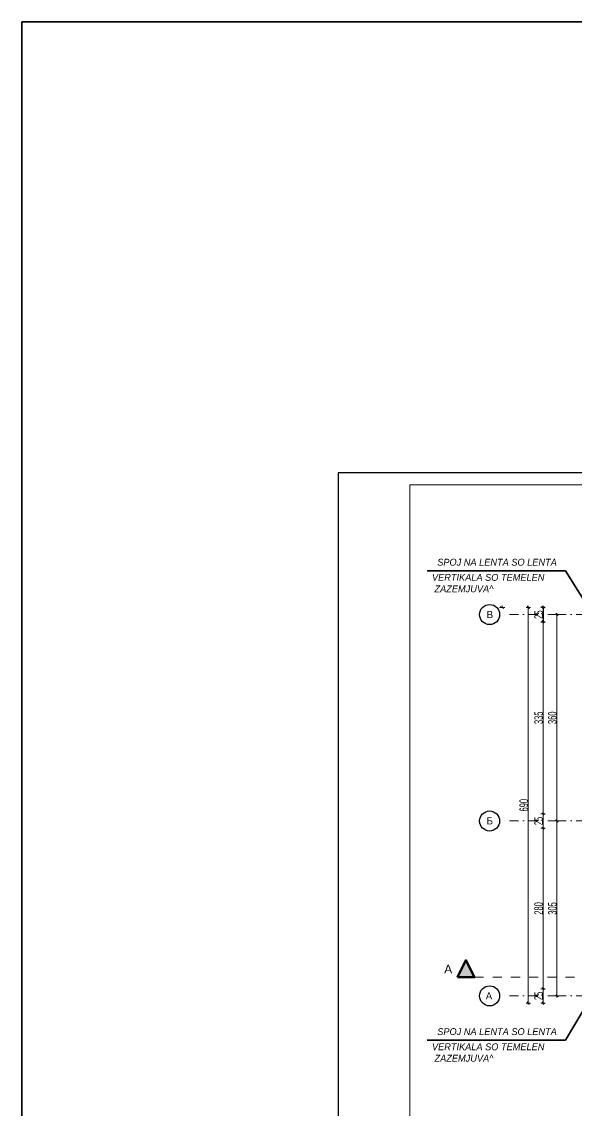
# Model space of a CAD drawing. Header units: millimetres. Extents: x -22688 to 165477, y -34508 to 218425.
# Drawn here: x -22688 to -13015, y 91930 to 110912 of the extents above; entities that cross this region are included whole.
import ezdxf

# ---------------------------------------------------------------- set-up
doc = ezdxf.new("R2010")
doc.units = ezdxf.units.MM
doc.header["$MEASUREMENT"] = 0
for name, pattern in [('- Двойно прекъснати линии', [1093.611073, 529.166651, -211.666656, 141.111112, -211.666656]), ('- Прекъснати линия', [211.666667, 105.833333, -105.833333]), ('Dot & Dashed', [670.277762, 317.5, -176.388889, 0, -176.388874])]:
    doc.linetypes.add(name, pattern=pattern)
for name, color, linetype in [('4 _ - Фрагмент - Чертежи.2D Elements', 7, 'Continuous'), ('6 _ - Конструктивни оси.Dimensioning', 7, 'Continuous'), ('7 _ - Основни елементи.2D Elements', 7, 'Continuous'), ('Marker - Section', 7, 'Continuous')]:
    doc.layers.add(name, color=color, linetype=linetype)
doc.layers.add('6 _ - Размери - Основни.Dimensioning', color=7, linetype='Continuous', true_color=0x7a7a7a)
for name, color, linetype, lineweight in [('dimenzija', 7, 'Continuous', 13), ('GROMOBRAN', 5, 'Continuous', 35), ('OSKI', 143, 'Continuous', 20), ('tekst', 7, 'Continuous', 13)]:
    doc.layers.add(name, color=color, linetype=linetype, lineweight=lineweight)
doc.styles.add('GENERATED_STYLE_3', font='GOTHICB.TTF')
doc.styles.add('GENERATED_STYLE_6', font='Cambria Math.ttf')
doc.styles.add('PLATEIA', font='CGSAPPS.shx', dxfattribs={"width": 0.6})
doc.dimstyles.new('50', dxfattribs={"dimtxt": 150, "dimasz": 0.5, "dimexe": 0.18, "dimexo": 0.0625, "dimgap": 4, "dimtad": 1, "dimdec": 0, "dimlfac": 0.1, "dimzin": 12, "dimdsep": 46, "dimtxsty": 'PLATEIA', "dimblk": 'A$C321216CB', "dimcen": 0.09, "dimse1": 1, "dimse2": 1, "dimclrd": 256, "dimclrt": 256, "dimadec": 3, "dimazin": 0, "dimtfac": 1, "dimtdec": 0, "dimtix": 1, "dimtmove": 2, "dimatfit": 3, "dimldrblk": 'A$C321216CB', "dimfxl": 1, "dimtolj": 1, "dimtzin": 0, "dimlwd": -1, "dimarcsym": 0})

# ---------------------------------------------------------------- blocks, each defined once
blk = doc.blocks.new('A$C321216CB')
for p, q in [((-54, 0), (54, 0)), ((-38, -38), (38, 38)), ((0, -75), (0, 75))]:
    blk.add_line(p, q)
blk = doc.blocks.new('*D733')
at = {"layer": 'DEFPOINTS', "color": 0, "ltscale": 50, "transparency": 16777216}
for p in [(-13592, 100574), (-13592, 96974), (-13351, 96974)]:
    blk.add_point(p, dxfattribs=at)
at = {"layer": 'dimenzija', "ltscale": 50, "transparency": 16777216}
blk.add_line((-13351, 100573), (-13351, 96974), dxfattribs=at)
at = {"layer": 'dimenzija', "ltscale": 50, "transparency": 16777216, "xscale": 0.5, "yscale": 0.5, "zscale": 0.5}
for p, rotation in [((-13351, 100574), 90), ((-13351, 96974), 270)]:
    blk.add_blockref('A$C321216CB', p, dxfattribs=dict(at, rotation=rotation))
at = {"layer": 'dimenzija', "ltscale": 50, "transparency": 16777216, "insert": (-13430, 98774), "char_height": 150, "attachment_point": 5, "rotation": 90, "style": 'PLATEIA'}
blk.add_mtext('\\A1;360', dxfattribs=at)
blk = doc.blocks.new('*D757')
at = {"ltscale": 50, "transparency": 16777216}
blk.add_line((-13592, 100698), (-13592, 100449), dxfattribs=at)
at = {"layer": 'DEFPOINTS', "color": 0, "ltscale": 50, "transparency": 16777216}
for p in [(-12866, 100699), (-13592, 100449), (-12866, 100449)]:
    blk.add_point(p, dxfattribs=at)
at = {"ltscale": 50, "transparency": 16777216, "xscale": 0.5, "yscale": 0.5, "zscale": 0.5}
for p, rotation in [((-13592, 100699), 90), ((-13592, 100449), 270)]:
    blk.add_blockref('A$C321216CB', p, dxfattribs=dict(at, rotation=rotation))
at = {"ltscale": 50, "transparency": 16777216, "insert": (-13671, 100574), "char_height": 150, "attachment_point": 5, "rotation": 90, "style": 'PLATEIA'}
blk.add_mtext('\\A1;25', dxfattribs=at)
blk = doc.blocks.new('*D758')
at = {"layer": 'DEFPOINTS', "color": 0, "ltscale": 50, "transparency": 16777216}
for p in [(-12866, 100449), (-13592, 97099), (-12866, 97099)]:
    blk.add_point(p, dxfattribs=at)
at = {"layer": 'dimenzija', "ltscale": 50, "transparency": 16777216}
blk.add_line((-13592, 100448), (-13592, 97099), dxfattribs=at)
at = {"layer": 'dimenzija', "ltscale": 50, "transparency": 16777216, "xscale": 0.5, "yscale": 0.5, "zscale": 0.5}
for p, rotation in [((-13592, 100449), 90), ((-13592, 97099), 270)]:
    blk.add_blockref('A$C321216CB', p, dxfattribs=dict(at, rotation=rotation))
at = {"layer": 'dimenzija', "ltscale": 50, "transparency": 16777216, "insert": (-13671, 98774), "char_height": 150, "attachment_point": 5, "rotation": 90, "style": 'PLATEIA'}
blk.add_mtext('\\A1;335', dxfattribs=at)
blk = doc.blocks.new('*D759')
at = {"layer": 'DEFPOINTS', "color": 0, "ltscale": 50, "transparency": 16777216}
for p in [(-12866, 97099), (-13592, 96849), (-12866, 96849)]:
    blk.add_point(p, dxfattribs=at)
at = {"layer": 'dimenzija', "ltscale": 50, "transparency": 16777216}
blk.add_line((-13592, 97098), (-13592, 96849), dxfattribs=at)
at = {"layer": 'dimenzija', "ltscale": 50, "transparency": 16777216, "xscale": 0.5, "yscale": 0.5, "zscale": 0.5}
for p, rotation in [((-13592, 97099), 90), ((-13592, 96849), 270)]:
    blk.add_blockref('A$C321216CB', p, dxfattribs=dict(at, rotation=rotation))
at = {"layer": 'dimenzija', "ltscale": 50, "transparency": 16777216, "insert": (-13671, 96974), "char_height": 150, "attachment_point": 5, "rotation": 90, "style": 'PLATEIA'}
blk.add_mtext('\\A1;25', dxfattribs=at)
blk = doc.blocks.new('*D760')
at = {"layer": 'DEFPOINTS', "color": 0, "ltscale": 50, "transparency": 16777216}
for p in [(-12866, 96849), (-13592, 94049), (-12866, 94049)]:
    blk.add_point(p, dxfattribs=at)
at = {"layer": 'dimenzija', "ltscale": 50, "transparency": 16777216}
blk.add_line((-13592, 96848), (-13592, 94049), dxfattribs=at)
at = {"layer": 'dimenzija', "ltscale": 50, "transparency": 16777216, "xscale": 0.5, "yscale": 0.5, "zscale": 0.5}
for p, rotation in [((-13592, 96849), 90), ((-13592, 94049), 270)]:
    blk.add_blockref('A$C321216CB', p, dxfattribs=dict(at, rotation=rotation))
at = {"layer": 'dimenzija', "ltscale": 50, "transparency": 16777216, "insert": (-13671, 95449), "char_height": 150, "attachment_point": 5, "rotation": 90, "style": 'PLATEIA'}
blk.add_mtext('\\A1;280', dxfattribs=at)
blk = doc.blocks.new('*D761')
at = {"layer": 'DEFPOINTS', "color": 0, "ltscale": 50, "transparency": 16777216}
for p in [(-12866, 94049), (-13592, 93799), (-12866, 93799)]:
    blk.add_point(p, dxfattribs=at)
at = {"layer": 'dimenzija', "ltscale": 50, "transparency": 16777216}
blk.add_line((-13592, 94048), (-13592, 93799), dxfattribs=at)
at = {"layer": 'dimenzija', "ltscale": 50, "transparency": 16777216, "xscale": 0.5, "yscale": 0.5, "zscale": 0.5}
for p, rotation in [((-13592, 94049), 90), ((-13592, 93799), 270)]:
    blk.add_blockref('A$C321216CB', p, dxfattribs=dict(at, rotation=rotation))
at = {"layer": 'dimenzija', "ltscale": 50, "transparency": 16777216, "insert": (-13671, 93924), "char_height": 150, "attachment_point": 5, "rotation": 90, "style": 'PLATEIA'}
blk.add_mtext('\\A1;25', dxfattribs=at)
blk = doc.blocks.new('*D734')
at = {"layer": 'DEFPOINTS', "color": 0, "ltscale": 50, "transparency": 16777216}
for p in [(-12866, 100699), (-13851, 93799), (-12866, 93799)]:
    blk.add_point(p, dxfattribs=at)
at = {"layer": 'dimenzija', "ltscale": 50, "transparency": 16777216}
blk.add_line((-13851, 100698), (-13851, 93799), dxfattribs=at)
at = {"layer": 'dimenzija', "ltscale": 50, "transparency": 16777216, "xscale": 0.5, "yscale": 0.5, "zscale": 0.5}
for p, rotation in [((-13851, 100699), 90), ((-13851, 93799), 270)]:
    blk.add_blockref('A$C321216CB', p, dxfattribs=dict(at, rotation=rotation))
at = {"layer": 'dimenzija', "ltscale": 50, "transparency": 16777216, "insert": (-13930, 97249), "char_height": 150, "attachment_point": 5, "rotation": 90, "style": 'PLATEIA'}
blk.add_mtext('\\A1;690', dxfattribs=at)
blk = doc.blocks.new('*D756')
at = {"layer": 'DEFPOINTS', "color": 0, "ltscale": 50, "transparency": 16777216}
for p in [(-13592, 96974), (-13351, 93924), (-13113, 93924)]:
    blk.add_point(p, dxfattribs=at)
at = {"layer": 'dimenzija', "ltscale": 50, "transparency": 16777216}
blk.add_line((-13351, 96973), (-13351, 93924), dxfattribs=at)
at = {"layer": 'dimenzija', "ltscale": 50, "transparency": 16777216, "xscale": 0.5, "yscale": 0.5, "zscale": 0.5}
for p, rotation in [((-13351, 96974), 90), ((-13351, 93924), 270)]:
    blk.add_blockref('A$C321216CB', p, dxfattribs=dict(at, rotation=rotation))
at = {"layer": 'dimenzija', "ltscale": 50, "transparency": 16777216, "insert": (-13430, 95449), "char_height": 150, "attachment_point": 5, "rotation": 90, "style": 'PLATEIA'}
blk.add_mtext('\\A1;305', dxfattribs=at)

msp = doc.modelspace()

# ---------------------------------------------------------------- hatches: boundary and pattern name
at = {"layer": 'Marker - Section', "linetype": 'Continuous', "lineweight": 50}
msp.add_hatch(color=256, dxfattribs=at).paths.add_polyline_path([(-15088.7, 94248.8), (-14788.7, 94248.8), (-14938.7, 94548.8)])

# ---------------------------------------------------------------- linework, layer by layer
at = {"layer": '4 _ - Фрагмент - Чертежи.2D Elements', "linetype": 'Continuous', "lineweight": 25, "ltscale": 0.01}
for points in [[(3829.6, 103046), (-17170.4, 103046)], [(-17170.4, 103046), (-17170.4, 88196)]]:
    msp.add_lwpolyline(points, dxfattribs=at)
at = {"layer": '6 _ - Конструктивни оси.Dimensioning', "linetype": 'Continuous', "lineweight": 25, "ltscale": 0.01}
for centre in [(-14525.9, 100573.8), (-14525.9, 96973.8), (-14525.9, 93923.8)]:
    msp.add_circle(centre, 175, dxfattribs=at)
at = {"layer": '6 _ - Конструктивни оси.Dimensioning', "linetype": '- Двойно прекъснати линии', "lineweight": 13, "ltscale": 0.01}
for p in [(-13350.9, 100573.8), (-13350.9, 100573.8), (-13350.9, 96973.8), (-13350.9, 96973.8), (-13350.9, 93923.8), (-13350.9, 93923.8)]:
    msp.add_point(p, dxfattribs=at)
at = {"layer": '6 _ - Размери - Основни.Dimensioning', "linetype": 'Continuous', "lineweight": 20, "ltscale": 0.01}
for p, q in [((-14261.3, 100698.8), (-14355, 100698.8)), ((-14276.9, 100680.7), (-14339.4, 100716.8)), ((-14308.1, 100698.8), (-14308.1, 100729.3))]:
    msp.add_line(p, q, dxfattribs=at)
at = {"layer": '7 _ - Основни елементи.2D Elements', "linetype": 'Continuous', "lineweight": 20, "ltscale": 0.8, "flags": 128}
msp.add_lwpolyline([(-15920.4, 102834.1), (3576.9, 102834.1), (3576.9, 88411.6), (-15920.4, 88411.6)], close=True, dxfattribs=at)
at = {"layer": 'GROMOBRAN'}
for p, q in [((-15616.4, 101338), (-13201, 101338)), ((-12764.6, 93885.7), (-13200.8, 93151.4)), ((-15616.2, 93151.4), (-13200.8, 93151.4))]:
    msp.add_line(p, q, dxfattribs=at)
at = {"layer": 'GROMOBRAN', "color": 104, "true_color": 0x029e21}
msp.add_lwpolyline([(-22687.9, 110912), (108041.9, 110912), (108041.9, 77747.6), (-22687.9, 77747.6)], close=True, dxfattribs=at)
at = {"layer": 'GROMOBRAN'}
msp.add_lwpolyline([(-13201, 101338), (-12744.5, 100603)], dxfattribs=at)
at = {"layer": 'Marker - Section', "linetype": '- Прекъснати линия', "lineweight": 20, "ltscale": 1.5}
msp.add_line((-14788.7, 94248.8), (974.8, 94248.8), dxfattribs=at)
at = {"layer": 'Marker - Section', "linetype": 'Continuous', "lineweight": 50, "ltscale": 0.01, "flags": 128}
msp.add_lwpolyline([(-15088.7, 94248.8), (-14788.7, 94248.8), (-14938.7, 94548.8)], close=True, dxfattribs=at)
at = {"layer": 'OSKI', "linetype": 'Dot & Dashed', "ltscale": 0.5}
for p, q in [((-13350.9, 100573.8), (-14350.9, 100573.8)), ((-13350.9, 100573.8), (466, 100573.8)), ((-13350.9, 96973.8), (-14350.9, 96973.8)), ((-13350.9, 96973.8), (466, 96973.8)), ((-13350.9, 93923.8), (-14350.9, 93923.8)), ((-13350.9, 93923.8), (466, 93923.8))]:
    msp.add_line(p, q, dxfattribs=at)

# ---------------------------------------------------------------- texts
at = {"layer": '6 _ - Конструктивни оси.Dimensioning', "linetype": 'Continuous', "lineweight": 13, "char_height": 125, "attachment_point": 1, "style": 'GENERATED_STYLE_6'}
for s, insert in [('\\A1;{\\pql;\\pt0;\\fCentury Gothic|b0|i0|c0|p34;В}', (-14576.5, 100638)), ('\\A1;{\\pql;\\pt0;\\fCentury Gothic|b0|i0|c0|p34;Б}', (-14576.5, 97038)), ('\\A1;{\\pql;\\pt0;\\fCentury Gothic|b0|i0|c0|p34;А}', (-14592.4, 93988))]:
    msp.add_mtext(s, dxfattribs=dict(at, insert=insert))
at = {"layer": 'Marker - Section', "linetype": 'Continuous', "lineweight": 50, "insert": (-15178.7, 94317.3), "char_height": 150, "attachment_point": 9, "style": 'GENERATED_STYLE_3'}
msp.add_mtext('\\A1;{\\pqr;\\pt0;\\fArial|b0|i0|c0|p34;А}', dxfattribs=at)
at = {"layer": 'tekst', "char_height": 120, "attachment_point": 1}
for s, insert, width in [('{\\fMacedonian Helv|b0|i1|c0|p34;SPOJ NA LENTA SO LENTA}', (-15440, 101547.2), 2671.624), ('{\\fMacedonian Helv|b0|i1|c0|p34;VERTIKALA SO TEMELEN\\P ZAZEMJUVA^ }', (-15531.7, 101282.5), 3635.081), ('{\\fMacedonian Helv|b0|i1|c0|p34;SPOJ NA LENTA SO LENTA}', (-15439.7, 93360.6), 2671.624), ('{\\fMacedonian Helv|b0|i1|c0|p34;VERTIKALA SO TEMELEN\\P ZAZEMJUVA^ }', (-15531.5, 93095.9), 3635.081)]:
    msp.add_mtext(s, dxfattribs=dict(at, insert=insert, width=width))

# ---------------------------------------------------------------- dimensions: what is measured, and where the dimension line sits
at = {"ltscale": 50}
dim = msp.add_linear_dim(base=(-13591.6, 100448.8), p1=(-12866.2, 100698.8), p2=(-12866.2, 100448.8), angle=90, dimstyle='50', dxfattribs=at)
dim.commit()
dim.dimension.update_dxf_attribs({"geometry": '*D757', "text_midpoint": (-13670.6, 100573.8)})
at = {"layer": 'dimenzija', "ltscale": 50}
for base, p1, p2, picture, middle in [((-13850.9, 93798.8), (-12866.2, 100698.8), (-12866.2, 93798.8), '*D734', (-13929.9, 97248.8)), ((-13591.6, 97098.8), (-12866.2, 100448.8), (-12866.2, 97098.8), '*D758', (-13670.6, 98773.8)), ((-13350.9, 96973.8), (-13591.6, 100573.8), (-13591.6, 96973.8), '*D733', (-13429.9, 98773.8)), ((-13591.6, 96848.8), (-12866.2, 97098.8), (-12866.2, 96848.8), '*D759', (-13670.6, 96973.8)), ((-13350.9, 93923.8), (-13591.6, 96973.8), (-13113, 93923.8), '*D756', (-13429.9, 95448.8)), ((-13591.6, 94048.8), (-12866.2, 96848.8), (-12866.2, 94048.8), '*D760', (-13670.6, 95448.8)), ((-13591.6, 93798.8), (-12866.2, 94048.8), (-12866.2, 93798.8), '*D761', (-13670.6, 93923.8))]:
    dim = msp.add_linear_dim(base=base, p1=p1, p2=p2, angle=90, dimstyle='50', dxfattribs=at)
    dim.commit()
    dim.dimension.update_dxf_attribs({"geometry": picture, "text_midpoint": middle})

doc.saveas('drawing.dxf')
